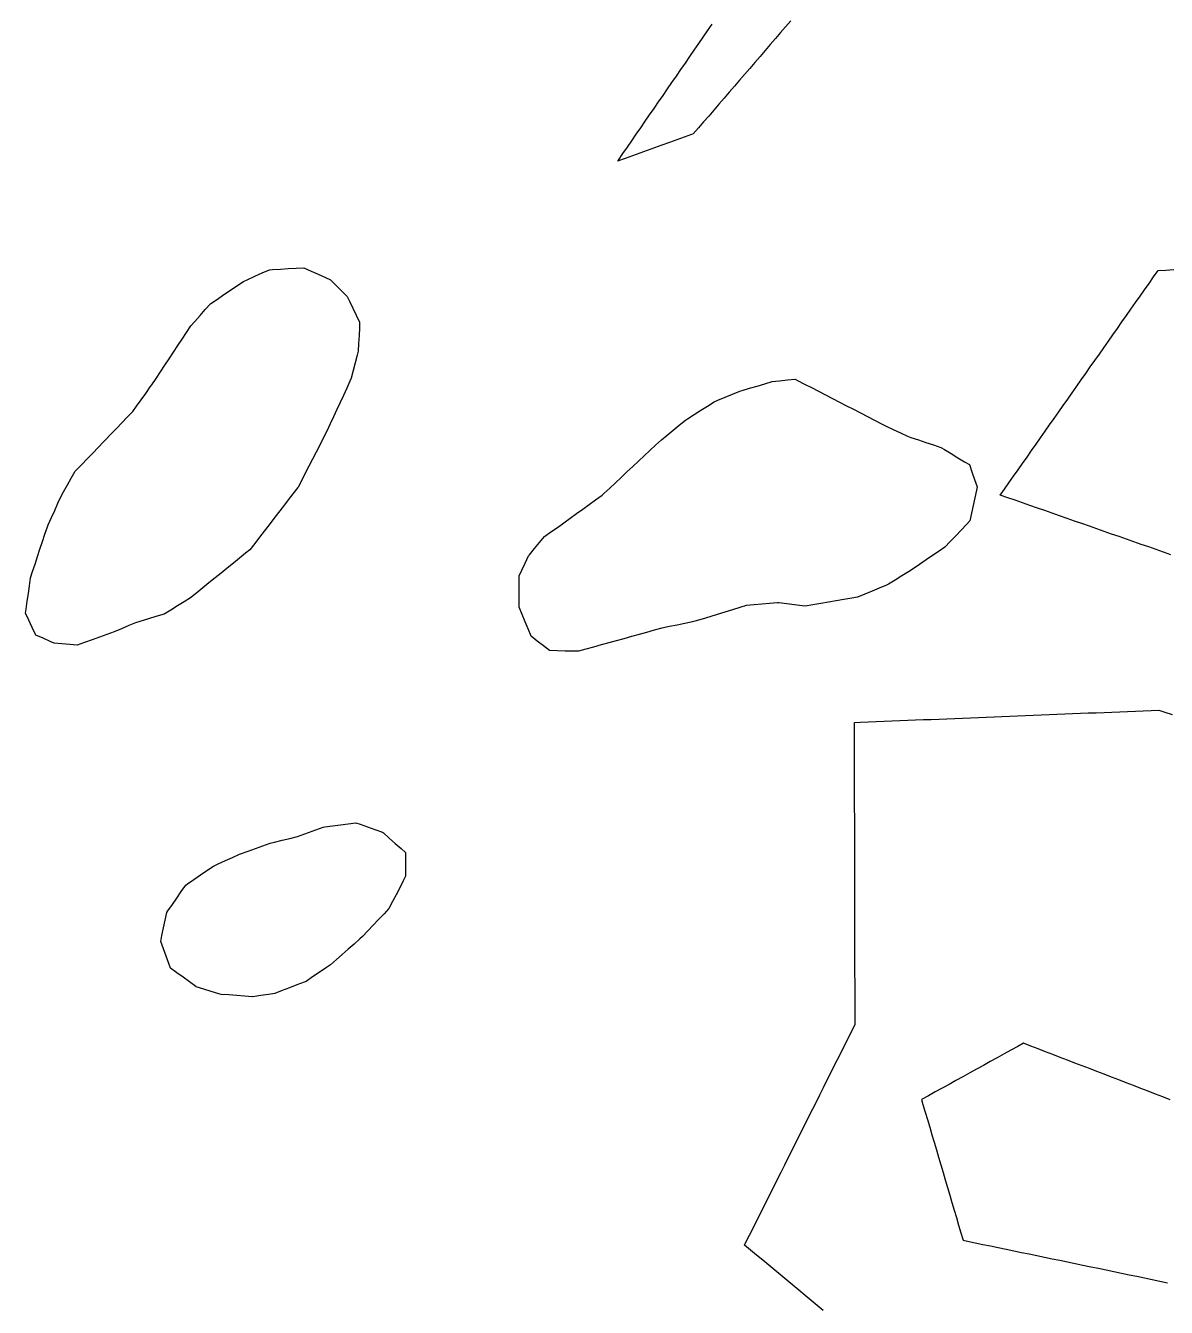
# Model space of a CAD drawing. Header units: millimetres. Extents: x 230 to 3347, y 514 to 5196.
# Drawn here: x 2748 to 2893.1, y 2743 to 2906.1 of the extents above; entities that cross this region are included whole.
import ezdxf

# ---------------------------------------------------------------- set-up
doc = ezdxf.new("R2010")
doc.units = ezdxf.units.MM
for name, color, linetype in [('ALL_HOLES', 1, 'Continuous'), ('ALL_ISLANDS', 7, 'Continuous'), ('OUTLINE_ISLAND_01', 7, 'Continuous'), ('OUTLINE_ISLAND_01_HOLE_147', 1, 'Continuous'), ('OUTLINE_ISLAND_01_HOLE_151', 1, 'Continuous'), ('OUTLINE_ISLAND_01_HOLE_154', 1, 'Continuous')]:
    doc.layers.add(name, color=color, linetype=linetype)

msp = doc.modelspace()

# ---------------------------------------------------------------- linework, layer by layer
at = {"layer": 'ALL_HOLES'}
for points in [[(2786.7642, 2873.7717), (2787.4713, 2873.0646), (2788.1784, 2872.3575), (2788.8855, 2871.6503), (2789.1801, 2871.0434), (2789.6167, 2870.1437), (2790.0533, 2869.2441), (2790.4899, 2868.3444), (2790.4571, 2867.6603), (2790.4093, 2866.6615), (2790.3615, 2865.6626), (2790.3138, 2864.6637), (2790.1806, 2864.1475), (2789.9309, 2863.1792), (2789.6811, 2862.2109), (2789.4314, 2861.2426), (2789.2606, 2860.8711), (2788.8428, 2859.9626), (2788.4251, 2859.054), (2788.0073, 2858.1455), (2787.5896, 2857.2369), (2787.1718, 2856.3284), (2786.754, 2855.4198), (2786.3363, 2854.5112), (2786.3298, 2854.4988), (2785.8709, 2853.6103), (2785.4119, 2852.7219), (2784.9529, 2851.8335), (2784.4939, 2850.945), (2784.0349, 2850.0566), (2783.5759, 2849.1681), (2783.1169, 2848.2797), (2782.6579, 2847.3912), (2782.6181, 2847.3393), (2782.0093, 2846.5459), (2781.4006, 2845.7525), (2780.7919, 2844.9592), (2780.1831, 2844.1658), (2779.5744, 2843.3724), (2778.9656, 2842.5791), (2778.3569, 2841.7857), (2777.7482, 2840.9923), (2777.1394, 2840.199), (2776.5307, 2839.4056), (2775.9835, 2838.9637), (2775.2055, 2838.3354), (2774.4275, 2837.7072), (2773.6495, 2837.0789), (2772.8715, 2836.4506), (2772.0935, 2835.8223), (2771.3155, 2835.1941), (2770.5375, 2834.5658), (2769.7595, 2833.9375), (2768.9815, 2833.3092), (2768.156, 2832.7972), (2767.3062, 2832.2701), (2766.4563, 2831.743), (2765.6065, 2831.216), (2764.8456, 2830.9865), (2763.8882, 2830.6978), (2762.9308, 2830.4091), (2761.9733, 2830.1204), (2761.1191, 2829.7565), (2760.1991, 2829.3645), (2759.2792, 2828.9725), (2759.2606, 2828.9658), (2758.3205, 2828.6249), (2757.3804, 2828.2839), (2756.4403, 2827.943), (2755.5002, 2827.6021), (2754.5601, 2827.2612), (2753.6131, 2827.35), (2752.6175, 2827.4434), (2751.6219, 2827.5368), (2751.1359, 2827.7505), (2750.2206, 2828.1531), (2749.3052, 2828.5558), (2749.2693, 2828.6325), (2748.8451, 2829.5381), (2748.421, 2830.4437), (2747.9969, 2831.3493), (2748.0686, 2831.8694), (2748.2052, 2832.86), (2748.3418, 2833.8506), (2748.4784, 2834.8413), (2748.615, 2835.8319), (2748.8815, 2836.6409), (2749.1943, 2837.5907), (2749.5071, 2838.5405), (2749.82, 2839.4903), (2750.1328, 2840.4401), (2750.4456, 2841.39), (2750.7585, 2842.3398), (2750.8695, 2842.5855), (2751.2815, 2843.4967), (2751.6934, 2844.4079), (2752.1053, 2845.3192), (2752.5172, 2846.2304), (2752.829, 2846.7861), (2753.3184, 2847.6581), (2753.8077, 2848.5302), (2754.2971, 2849.4023), (2754.4456, 2849.5557), (2755.1413, 2850.274), (2755.837, 2850.9923), (2756.5327, 2851.7107), (2757.2284, 2852.429), (2757.9241, 2853.1474), (2758.1646, 2853.3994), (2758.855, 2854.1229), (2759.5453, 2854.8464), (2760.2357, 2855.5699), (2760.926, 2856.2933), (2761.6164, 2857.0168), (2762.1, 2857.686), (2762.6857, 2858.4966), (2763.2713, 2859.3071), (2763.857, 2860.1176), (2764.033, 2860.3829), (2764.5859, 2861.2162), (2765.1388, 2862.0494), (2765.6917, 2862.8827), (2766.2446, 2863.7159), (2766.7974, 2864.5492), (2767.3503, 2865.3825), (2767.9032, 2866.2157), (2768.4561, 2867.049), (2769.009, 2867.8822), (2769.5306, 2868.4696), (2770.1946, 2869.2174), (2770.8586, 2869.9651), (2771.5226, 2870.7128), (2771.5671, 2870.7431), (2772.3936, 2871.306), (2773.2202, 2871.8689), (2774.0467, 2872.4318), (2774.8732, 2872.9947), (2775.6997, 2873.5576), (2776.265, 2873.8115), (2777.1771, 2874.2213), (2778.0893, 2874.6312), (2779.0015, 2875.041), (2779.4091, 2875.0634), (2780.4075, 2875.1184), (2781.406, 2875.1734), (2782.4045, 2875.2284), (2783.403, 2875.2834), (2784.3133, 2874.874), (2785.2253, 2874.4638), (2786.1373, 2874.0536)], [(2868.0609, 2850.256), (2868.3912, 2849.3122), (2868.7215, 2848.3683), (2869.0518, 2847.4244), (2868.9613, 2846.9929), (2868.7562, 2846.0142), (2868.551, 2845.0354), (2868.3458, 2844.0567), (2868.1407, 2843.078), (2867.7172, 2842.6373), (2867.0242, 2841.9163), (2866.3313, 2841.1953), (2865.6384, 2840.4743), (2864.9455, 2839.7533), (2864.2116, 2839.2495), (2863.3871, 2838.6835), (2862.5627, 2838.1176), (2861.7382, 2837.5517), (2860.9138, 2836.9858), (2860.3159, 2836.613), (2859.4673, 2836.084), (2858.6187, 2835.555), (2857.7701, 2835.026), (2857.5292, 2834.9254), (2856.6064, 2834.5401), (2855.6836, 2834.1548), (2854.7608, 2833.7695), (2853.838, 2833.3843), (2853.0905, 2833.2539), (2852.1054, 2833.0822), (2851.1202, 2832.9104), (2850.1351, 2832.7386), (2849.15, 2832.5669), (2848.1648, 2832.3951), (2847.1797, 2832.2234), (2846.8111, 2832.2735), (2845.8203, 2832.4083), (2844.8294, 2832.5431), (2843.8385, 2832.6779), (2843.6518, 2832.6609), (2842.6559, 2832.5703), (2841.66, 2832.4797), (2840.6641, 2832.389), (2839.6682, 2832.2984), (2838.8673, 2832.0544), (2837.9107, 2831.7629), (2836.9541, 2831.4715), (2835.9975, 2831.1801), (2835.0409, 2830.8887), (2834.0843, 2830.5972), (2833.1277, 2830.3058), (2832.8408, 2830.2459), (2831.8619, 2830.0415), (2830.883, 2829.8371), (2829.9041, 2829.6327), (2828.9252, 2829.4283), (2827.9624, 2829.1617), (2826.9987, 2828.8948), (2826.035, 2828.628), (2825.0713, 2828.3611), (2824.1075, 2828.0942), (2823.1438, 2827.8274), (2822.1801, 2827.5605), (2821.2163, 2827.2936), (2820.2526, 2827.0268), (2819.2889, 2826.7599), (2818.3251, 2826.493), (2817.6561, 2826.5075), (2816.6563, 2826.5291), (2815.6566, 2826.5507), (2814.6568, 2826.5724), (2813.877, 2827.1825), (2813.0895, 2827.7987), (2812.3019, 2828.4149), (2811.9255, 2829.3323), (2811.546, 2830.2574), (2811.1664, 2831.1826), (2810.7869, 2832.1078), (2810.7861, 2833.0994), (2810.7854, 2834.0994), (2810.7846, 2835.0994), (2810.7839, 2836.0994), (2811.1157, 2836.8105), (2811.5386, 2837.7167), (2811.9615, 2838.6229), (2812.0961, 2838.7851), (2812.7349, 2839.5545), (2813.3736, 2840.3239), (2814.0124, 2841.0933), (2814.0178, 2841.0972), (2814.8304, 2841.68), (2815.643, 2842.2628), (2816.4556, 2842.8457), (2817.2682, 2843.4285), (2818.0807, 2844.0113), (2818.8933, 2844.5942), (2819.7059, 2845.177), (2820.5185, 2845.7598), (2821.3311, 2846.3427), (2821.5775, 2846.5732), (2822.3077, 2847.2564), (2823.0379, 2847.9397), (2823.7681, 2848.6229), (2824.4983, 2849.3062), (2825.2285, 2849.9894), (2825.9587, 2850.6727), (2826.6889, 2851.3559), (2827.419, 2852.0391), (2828.1492, 2852.7224), (2828.8794, 2853.4056), (2829.6084, 2853.9969), (2830.385, 2854.6269), (2831.1616, 2855.2568), (2831.9383, 2855.8868), (2832.2235, 2856.0703), (2833.0644, 2856.6114), (2833.9054, 2857.1525), (2834.7463, 2857.6937), (2835.5873, 2858.2348), (2836.0824, 2858.4363), (2837.0085, 2858.8134), (2837.9347, 2859.1905), (2838.8609, 2859.5676), (2839.151, 2859.6559), (2840.1076, 2859.9472), (2841.0643, 2860.2385), (2842.0209, 2860.5297), (2842.9776, 2860.821), (2843.9146, 2860.9133), (2844.9098, 2861.0113), (2845.905, 2861.1094), (2846.2077, 2860.9528), (2847.0958, 2860.4933), (2847.984, 2860.0337), (2848.8722, 2859.5742), (2849.7603, 2859.1147), (2850.6485, 2858.6552), (2851.5367, 2858.1957), (2852.4248, 2857.7361), (2853.313, 2857.2766), (2854.2012, 2856.8171), (2855.0893, 2856.3576), (2855.9775, 2855.8981), (2856.8657, 2855.4386), (2857.486, 2855.1413), (2858.3878, 2854.7092), (2859.2896, 2854.277), (2860.1914, 2853.8449), (2860.6359, 2853.6954), (2861.5838, 2853.3766), (2862.5316, 2853.0579), (2863.4795, 2852.7391), (2864.4273, 2852.4204), (2864.8857, 2852.1473), (2865.7449, 2851.6356), (2866.604, 2851.1238), (2867.4632, 2850.6121)], [(2796.3382, 2800.8734), (2796.3382, 2799.8734), (2796.3382, 2798.8734), (2796.3382, 2797.8734), (2796.0439, 2797.3044), (2795.5846, 2796.4161), (2795.1253, 2795.5278), (2794.666, 2794.6396), (2794.2066, 2793.7513), (2793.5973, 2793.1068), (2792.9103, 2792.3802), (2792.2234, 2791.6535), (2791.5364, 2790.9269), (2790.8494, 2790.2002), (2790.526, 2789.9134), (2789.7778, 2789.2499), (2789.0297, 2788.5864), (2788.2815, 2787.9229), (2787.5333, 2787.2594), (2786.7851, 2786.5959), (2786.1666, 2786.1766), (2785.3389, 2785.6154), (2784.5111, 2785.0543), (2783.6834, 2784.4932), (2783.4431, 2784.4008), (2782.5097, 2784.0419), (2781.5763, 2783.6831), (2780.6429, 2783.3242), (2779.7095, 2782.9653), (2778.8992, 2782.8407), (2777.9108, 2782.6886), (2776.9224, 2782.5366), (2776.8417, 2782.5427), (2775.8446, 2782.6188), (2774.8475, 2782.6949), (2773.8504, 2782.771), (2772.8533, 2782.8471), (2772.5704, 2782.9327), (2771.6133, 2783.2224), (2770.6562, 2783.5121), (2769.699, 2783.8018), (2769.6572, 2783.8324), (2768.8497, 2784.4223), (2768.0422, 2785.0122), (2767.2348, 2785.6021), (2766.4273, 2786.1919), (2766.2192, 2786.7541), (2765.872, 2787.6919), (2765.5248, 2788.6297), (2765.1776, 2789.5675), (2765.3346, 2790.3165), (2765.5397, 2791.2952), (2765.7448, 2792.274), (2765.95, 2793.2527), (2766.0925, 2793.458), (2766.6627, 2794.2795), (2767.233, 2795.101), (2767.8032, 2795.9225), (2768.3735, 2796.744), (2768.5928, 2796.896), (2769.4148, 2797.4655), (2770.2367, 2798.0351), (2771.0586, 2798.6047), (2771.8806, 2799.1743), (2772.4922, 2799.4505), (2773.4036, 2799.8622), (2774.3149, 2800.2738), (2775.2263, 2800.6854), (2775.354, 2800.7308), (2776.2964, 2801.0653), (2777.2388, 2801.3998), (2778.1812, 2801.7343), (2779.1236, 2802.0688), (2779.6637, 2802.2041), (2780.6337, 2802.447), (2781.6038, 2802.69), (2782.5738, 2802.933), (2783.0338, 2803.1008), (2783.9732, 2803.4436), (2784.9126, 2803.7864), (2785.852, 2804.1291), (2786.0582, 2804.1563), (2787.0496, 2804.287), (2788.041, 2804.4178), (2789.0325, 2804.5485), (2790.0239, 2804.6792), (2790.5529, 2804.493), (2791.4961, 2804.161), (2792.4394, 2803.8289), (2793.3827, 2803.4969), (2793.5184, 2803.3763), (2794.2663, 2802.7125), (2795.0142, 2802.0487), (2795.7621, 2801.3848)]]:
    msp.add_lwpolyline(points, close=True, dxfattribs=at)
at = {"layer": 'ALL_ISLANDS'}
for points in [[(2845.3419, 2906.7151), (2844.6894, 2905.9573), (2844.0369, 2905.1995), (2843.3844, 2904.4417), (2842.7319, 2903.6839), (2842.0794, 2902.9261), (2841.4269, 2902.1683), (2840.7744, 2901.4105), (2840.1219, 2900.6527), (2839.4695, 2899.895), (2838.817, 2899.1372), (2838.1645, 2898.3794), (2837.512, 2897.6216), (2836.8595, 2896.8638), (2836.207, 2896.106), (2835.5545, 2895.3482), (2834.902, 2894.5904), (2834.2495, 2893.8326), (2833.597, 2893.0748), (2832.9445, 2892.317), (2832.7147, 2892.2339), (2831.7744, 2891.8936), (2830.8341, 2891.5534), (2829.8937, 2891.2131), (2828.9534, 2890.8729), (2828.0131, 2890.5326), (2827.0727, 2890.1924), (2826.1324, 2889.8522), (2825.192, 2889.5119), (2824.2517, 2889.1717), (2823.3114, 2888.8314), (2823.4143, 2888.9807), (2823.9819, 2889.8039), (2824.5496, 2890.6272), (2825.1172, 2891.4505), (2825.6849, 2892.2737), (2826.2525, 2893.097), (2826.8202, 2893.9203), (2827.3878, 2894.7435), (2827.9555, 2895.5668), (2828.5231, 2896.3901), (2829.0908, 2897.2134), (2829.6585, 2898.0366), (2830.2261, 2898.8599), (2830.7938, 2899.6832), (2831.3614, 2900.5064), (2831.9291, 2901.3297), (2832.4967, 2902.153), (2833.0644, 2902.9762), (2833.632, 2903.7995), (2834.1997, 2904.6228), (2834.7673, 2905.446), (2835.335, 2906.2693)], [(2893.7098, 2838.773), (2892.7659, 2839.1032), (2891.822, 2839.4333), (2890.878, 2839.7635), (2889.9341, 2840.0936), (2888.9902, 2840.4238), (2888.0462, 2840.7539), (2887.1023, 2841.0841), (2886.1584, 2841.4142), (2885.2145, 2841.7444), (2884.2705, 2842.0745), (2883.3266, 2842.4047), (2882.3827, 2842.7348), (2881.4387, 2843.065), (2880.4948, 2843.3951), (2879.5509, 2843.7253), (2878.607, 2844.0554), (2877.663, 2844.3856), (2876.7191, 2844.7157), (2875.7752, 2845.0459), (2874.8313, 2845.376), (2873.8873, 2845.7062), (2872.9434, 2846.0363), (2871.9995, 2846.3665), (2872.5285, 2847.1194), (2873.1034, 2847.9376), (2873.6782, 2848.7559), (2874.2531, 2849.5741), (2874.828, 2850.3923), (2875.4029, 2851.2106), (2875.9778, 2852.0288), (2876.5527, 2852.847), (2877.1276, 2853.6653), (2877.7025, 2854.4835), (2878.2773, 2855.3017), (2878.8522, 2856.12), (2879.4271, 2856.9382), (2880.002, 2857.7564), (2880.5769, 2858.5747), (2881.1518, 2859.3929), (2881.7267, 2860.2111), (2882.3016, 2861.0294), (2882.8764, 2861.8476), (2883.4513, 2862.6658), (2884.0262, 2863.4841), (2884.6011, 2864.3023), (2885.176, 2865.1205), (2885.7509, 2865.9388), (2886.3258, 2866.757), (2886.9006, 2867.5752), (2887.4755, 2868.3935), (2888.0504, 2869.2117), (2888.6253, 2870.0299), (2889.2002, 2870.8482), (2889.7751, 2871.6664), (2890.35, 2872.4846), (2890.9249, 2873.3029), (2891.4997, 2874.1211), (2892.0746, 2874.9393), (2893.0629, 2874.9973), (2894.0612, 2875.0558)], [(2849.4625, 2742.6379), (2848.6931, 2743.2767), (2847.9238, 2743.9154), (2847.1544, 2744.5542), (2846.385, 2745.193), (2845.6156, 2745.8318), (2844.8463, 2746.4706), (2844.0769, 2747.1094), (2843.3075, 2747.7482), (2842.5381, 2748.387), (2841.7687, 2749.0258), (2840.9994, 2749.6646), (2840.23, 2750.3034), (2839.4606, 2750.9422), (2839.6417, 2751.3038), (2840.0895, 2752.1979), (2840.5373, 2753.0921), (2840.9851, 2753.9862), (2841.4329, 2754.8803), (2841.8807, 2755.7745), (2842.3285, 2756.6686), (2842.7763, 2757.5627), (2843.2241, 2758.4569), (2843.6719, 2759.351), (2844.1197, 2760.2451), (2844.5675, 2761.1393), (2845.0153, 2762.0334), (2845.4631, 2762.9275), (2845.9109, 2763.8217), (2846.3587, 2764.7158), (2846.8065, 2765.6099), (2847.2543, 2766.5041), (2847.7021, 2767.3982), (2848.1499, 2768.2923), (2848.5977, 2769.1865), (2849.0455, 2770.0806), (2849.4933, 2770.9747), (2849.9411, 2771.8689), (2850.3889, 2772.763), (2850.8367, 2773.6571), (2851.2845, 2774.5513), (2851.7323, 2775.4454), (2852.1801, 2776.3396), (2852.6279, 2777.2337), (2853.0757, 2778.1278), (2853.5235, 2779.022), (2853.5226, 2779.4411), (2853.5207, 2780.4411), (2853.5187, 2781.4411), (2853.5167, 2782.4411), (2853.5148, 2783.4411), (2853.5128, 2784.4411), (2853.5109, 2785.4411), (2853.5089, 2786.4411), (2853.5069, 2787.4411), (2853.505, 2788.4411), (2853.503, 2789.4411), (2853.501, 2790.4411), (2853.4991, 2791.4411), (2853.4971, 2792.4411), (2853.4951, 2793.4411), (2853.4932, 2794.4411), (2853.4912, 2795.4411), (2853.4893, 2796.4411), (2853.4873, 2797.4411), (2853.4853, 2798.4411), (2853.4834, 2799.4411), (2853.4814, 2800.4411), (2853.4794, 2801.441), (2853.4775, 2802.441), (2853.4755, 2803.441), (2853.4735, 2804.441), (2853.4716, 2805.441), (2853.4696, 2806.441), (2853.4677, 2807.441), (2853.4657, 2808.441), (2853.4637, 2809.441), (2853.4618, 2810.441), (2853.4598, 2811.441), (2853.4578, 2812.441), (2853.4559, 2813.441), (2853.4539, 2814.441), (2853.4519, 2815.441), (2853.45, 2816.441), (2853.448, 2817.441), (2854.2181, 2817.4721), (2855.2173, 2817.5124), (2856.2165, 2817.5528), (2857.2157, 2817.5931), (2858.2149, 2817.6334), (2859.2141, 2817.6738), (2860.2132, 2817.7141), (2861.2124, 2817.7544), (2862.2116, 2817.7948), (2863.2108, 2817.8351), (2864.21, 2817.8754), (2865.2092, 2817.9158), (2866.2084, 2817.9561), (2867.2075, 2817.9964), (2868.2067, 2818.0368), (2869.2059, 2818.0771), (2870.2051, 2818.1174), (2871.2043, 2818.1578), (2872.2035, 2818.1981), (2873.2027, 2818.2384), (2874.2019, 2818.2788), (2875.201, 2818.3191), (2876.2002, 2818.3594), (2877.1994, 2818.3998), (2878.1986, 2818.4401), (2879.1978, 2818.4804), (2880.197, 2818.5207), (2881.1962, 2818.5611), (2882.1953, 2818.6014), (2883.1945, 2818.6417), (2884.1937, 2818.6821), (2885.1929, 2818.7224), (2886.1921, 2818.7627), (2887.1913, 2818.8031), (2888.1905, 2818.8434), (2889.1896, 2818.8837), (2890.1888, 2818.9241), (2891.188, 2818.9644), (2892.1872, 2819.0047), (2892.9201, 2818.7657), (2893.8708, 2818.4556)], [(2893.6162, 2769.446), (2892.6828, 2769.8048), (2891.7494, 2770.1636), (2890.816, 2770.5224), (2889.8825, 2770.8811), (2888.9491, 2771.2399), (2888.0157, 2771.5987), (2887.0823, 2771.9574), (2886.1488, 2772.3162), (2885.2154, 2772.675), (2884.282, 2773.0338), (2883.3486, 2773.3925), (2882.4151, 2773.7513), (2881.4817, 2774.1101), (2880.5483, 2774.4689), (2879.6149, 2774.8276), (2878.6814, 2775.1864), (2877.748, 2775.5452), (2876.8146, 2775.9039), (2875.8812, 2776.2627), (2874.9477, 2776.6215), (2874.2299, 2776.2252), (2873.3545, 2775.7419), (2872.4791, 2775.2586), (2871.6036, 2774.7752), (2870.7282, 2774.2919), (2869.8527, 2773.8086), (2868.9773, 2773.3253), (2868.1018, 2772.842), (2867.2264, 2772.3586), (2866.351, 2771.8753), (2865.4755, 2771.392), (2864.6001, 2770.9087), (2863.7246, 2770.4253), (2862.8492, 2769.942), (2861.9737, 2769.4587), (2862.1616, 2768.8239), (2862.4452, 2767.865), (2862.7289, 2766.9061), (2863.0126, 2765.9471), (2863.2963, 2764.9882), (2863.58, 2764.0293), (2863.8637, 2763.0704), (2864.1474, 2762.1115), (2864.4311, 2761.1526), (2864.7148, 2760.1937), (2864.9985, 2759.2347), (2865.2822, 2758.2758), (2865.5659, 2757.3169), (2865.8496, 2756.358), (2866.1333, 2755.3991), (2866.4169, 2754.4402), (2866.7006, 2753.4812), (2866.9843, 2752.5223), (2867.268, 2751.5634), (2867.8299, 2751.4468), (2868.809, 2751.2436), (2869.7882, 2751.0404), (2870.7673, 2750.8372), (2871.7464, 2750.6339), (2872.7256, 2750.4307), (2873.7047, 2750.2275), (2874.6838, 2750.0243), (2875.663, 2749.8211), (2876.6421, 2749.6179), (2877.6212, 2749.4146), (2878.6004, 2749.2114), (2879.5795, 2749.0082), (2880.5586, 2748.805), (2881.5378, 2748.6018), (2882.5169, 2748.3986), (2883.496, 2748.1953), (2884.4752, 2747.9921), (2885.4543, 2747.7889), (2886.4334, 2747.5857), (2887.4126, 2747.3825), (2888.3917, 2747.1793), (2889.3708, 2746.976), (2890.35, 2746.7728), (2891.3291, 2746.5696), (2892.3083, 2746.3664), (2893.2874, 2746.1632)]]:
    msp.add_lwpolyline(points, dxfattribs=at)
at = {"layer": 'OUTLINE_ISLAND_01'}
for points in [[(2845.3419, 2906.7151), (2844.6894, 2905.9573), (2844.0369, 2905.1995), (2843.3844, 2904.4417), (2842.7319, 2903.6839), (2842.0794, 2902.9261), (2841.4269, 2902.1683), (2840.7744, 2901.4105), (2840.1219, 2900.6527), (2839.4695, 2899.895), (2838.817, 2899.1372), (2838.1645, 2898.3794), (2837.512, 2897.6216), (2836.8595, 2896.8638), (2836.207, 2896.106), (2835.5545, 2895.3482), (2834.902, 2894.5904), (2834.2495, 2893.8326), (2833.597, 2893.0748), (2832.9445, 2892.317), (2832.7147, 2892.2339), (2831.7744, 2891.8936), (2830.8341, 2891.5534), (2829.8937, 2891.2131), (2828.9534, 2890.8729), (2828.0131, 2890.5326), (2827.0727, 2890.1924), (2826.1324, 2889.8522), (2825.192, 2889.5119), (2824.2517, 2889.1717), (2823.3114, 2888.8314), (2823.4143, 2888.9807), (2823.9819, 2889.8039), (2824.5496, 2890.6272), (2825.1172, 2891.4505), (2825.6849, 2892.2737), (2826.2525, 2893.097), (2826.8202, 2893.9203), (2827.3878, 2894.7435), (2827.9555, 2895.5668), (2828.5231, 2896.3901), (2829.0908, 2897.2134), (2829.6585, 2898.0366), (2830.2261, 2898.8599), (2830.7938, 2899.6832), (2831.3614, 2900.5064), (2831.9291, 2901.3297), (2832.4967, 2902.153), (2833.0644, 2902.9762), (2833.632, 2903.7995), (2834.1997, 2904.6228), (2834.7673, 2905.446), (2835.335, 2906.2693)], [(2893.7098, 2838.773), (2892.7659, 2839.1032), (2891.822, 2839.4333), (2890.878, 2839.7635), (2889.9341, 2840.0936), (2888.9902, 2840.4238), (2888.0462, 2840.7539), (2887.1023, 2841.0841), (2886.1584, 2841.4142), (2885.2145, 2841.7444), (2884.2705, 2842.0745), (2883.3266, 2842.4047), (2882.3827, 2842.7348), (2881.4387, 2843.065), (2880.4948, 2843.3951), (2879.5509, 2843.7253), (2878.607, 2844.0554), (2877.663, 2844.3856), (2876.7191, 2844.7157), (2875.7752, 2845.0459), (2874.8313, 2845.376), (2873.8873, 2845.7062), (2872.9434, 2846.0363), (2871.9995, 2846.3665), (2872.5285, 2847.1194), (2873.1034, 2847.9376), (2873.6782, 2848.7559), (2874.2531, 2849.5741), (2874.828, 2850.3923), (2875.4029, 2851.2106), (2875.9778, 2852.0288), (2876.5527, 2852.847), (2877.1276, 2853.6653), (2877.7025, 2854.4835), (2878.2773, 2855.3017), (2878.8522, 2856.12), (2879.4271, 2856.9382), (2880.002, 2857.7564), (2880.5769, 2858.5747), (2881.1518, 2859.3929), (2881.7267, 2860.2111), (2882.3016, 2861.0294), (2882.8764, 2861.8476), (2883.4513, 2862.6658), (2884.0262, 2863.4841), (2884.6011, 2864.3023), (2885.176, 2865.1205), (2885.7509, 2865.9388), (2886.3258, 2866.757), (2886.9006, 2867.5752), (2887.4755, 2868.3935), (2888.0504, 2869.2117), (2888.6253, 2870.0299), (2889.2002, 2870.8482), (2889.7751, 2871.6664), (2890.35, 2872.4846), (2890.9249, 2873.3029), (2891.4997, 2874.1211), (2892.0746, 2874.9393), (2893.0629, 2874.9973), (2894.0612, 2875.0558)], [(2849.4625, 2742.6379), (2848.6931, 2743.2767), (2847.9238, 2743.9154), (2847.1544, 2744.5542), (2846.385, 2745.193), (2845.6156, 2745.8318), (2844.8463, 2746.4706), (2844.0769, 2747.1094), (2843.3075, 2747.7482), (2842.5381, 2748.387), (2841.7687, 2749.0258), (2840.9994, 2749.6646), (2840.23, 2750.3034), (2839.4606, 2750.9422), (2839.6417, 2751.3038), (2840.0895, 2752.1979), (2840.5373, 2753.0921), (2840.9851, 2753.9862), (2841.4329, 2754.8803), (2841.8807, 2755.7745), (2842.3285, 2756.6686), (2842.7763, 2757.5627), (2843.2241, 2758.4569), (2843.6719, 2759.351), (2844.1197, 2760.2451), (2844.5675, 2761.1393), (2845.0153, 2762.0334), (2845.4631, 2762.9275), (2845.9109, 2763.8217), (2846.3587, 2764.7158), (2846.8065, 2765.6099), (2847.2543, 2766.5041), (2847.7021, 2767.3982), (2848.1499, 2768.2923), (2848.5977, 2769.1865), (2849.0455, 2770.0806), (2849.4933, 2770.9747), (2849.9411, 2771.8689), (2850.3889, 2772.763), (2850.8367, 2773.6571), (2851.2845, 2774.5513), (2851.7323, 2775.4454), (2852.1801, 2776.3396), (2852.6279, 2777.2337), (2853.0757, 2778.1278), (2853.5235, 2779.022), (2853.5226, 2779.4411), (2853.5207, 2780.4411), (2853.5187, 2781.4411), (2853.5167, 2782.4411), (2853.5148, 2783.4411), (2853.5128, 2784.4411), (2853.5109, 2785.4411), (2853.5089, 2786.4411), (2853.5069, 2787.4411), (2853.505, 2788.4411), (2853.503, 2789.4411), (2853.501, 2790.4411), (2853.4991, 2791.4411), (2853.4971, 2792.4411), (2853.4951, 2793.4411), (2853.4932, 2794.4411), (2853.4912, 2795.4411), (2853.4893, 2796.4411), (2853.4873, 2797.4411), (2853.4853, 2798.4411), (2853.4834, 2799.4411), (2853.4814, 2800.4411), (2853.4794, 2801.441), (2853.4775, 2802.441), (2853.4755, 2803.441), (2853.4735, 2804.441), (2853.4716, 2805.441), (2853.4696, 2806.441), (2853.4677, 2807.441), (2853.4657, 2808.441), (2853.4637, 2809.441), (2853.4618, 2810.441), (2853.4598, 2811.441), (2853.4578, 2812.441), (2853.4559, 2813.441), (2853.4539, 2814.441), (2853.4519, 2815.441), (2853.45, 2816.441), (2853.448, 2817.441), (2854.2181, 2817.4721), (2855.2173, 2817.5124), (2856.2165, 2817.5528), (2857.2157, 2817.5931), (2858.2149, 2817.6334), (2859.2141, 2817.6738), (2860.2132, 2817.7141), (2861.2124, 2817.7544), (2862.2116, 2817.7948), (2863.2108, 2817.8351), (2864.21, 2817.8754), (2865.2092, 2817.9158), (2866.2084, 2817.9561), (2867.2075, 2817.9964), (2868.2067, 2818.0368), (2869.2059, 2818.0771), (2870.2051, 2818.1174), (2871.2043, 2818.1578), (2872.2035, 2818.1981), (2873.2027, 2818.2384), (2874.2019, 2818.2788), (2875.201, 2818.3191), (2876.2002, 2818.3594), (2877.1994, 2818.3998), (2878.1986, 2818.4401), (2879.1978, 2818.4804), (2880.197, 2818.5207), (2881.1962, 2818.5611), (2882.1953, 2818.6014), (2883.1945, 2818.6417), (2884.1937, 2818.6821), (2885.1929, 2818.7224), (2886.1921, 2818.7627), (2887.1913, 2818.8031), (2888.1905, 2818.8434), (2889.1896, 2818.8837), (2890.1888, 2818.9241), (2891.188, 2818.9644), (2892.1872, 2819.0047), (2892.9201, 2818.7657), (2893.8708, 2818.4556)], [(2893.6162, 2769.446), (2892.6828, 2769.8048), (2891.7494, 2770.1636), (2890.816, 2770.5224), (2889.8825, 2770.8811), (2888.9491, 2771.2399), (2888.0157, 2771.5987), (2887.0823, 2771.9574), (2886.1488, 2772.3162), (2885.2154, 2772.675), (2884.282, 2773.0338), (2883.3486, 2773.3925), (2882.4151, 2773.7513), (2881.4817, 2774.1101), (2880.5483, 2774.4689), (2879.6149, 2774.8276), (2878.6814, 2775.1864), (2877.748, 2775.5452), (2876.8146, 2775.9039), (2875.8812, 2776.2627), (2874.9477, 2776.6215), (2874.2299, 2776.2252), (2873.3545, 2775.7419), (2872.4791, 2775.2586), (2871.6036, 2774.7752), (2870.7282, 2774.2919), (2869.8527, 2773.8086), (2868.9773, 2773.3253), (2868.1018, 2772.842), (2867.2264, 2772.3586), (2866.351, 2771.8753), (2865.4755, 2771.392), (2864.6001, 2770.9087), (2863.7246, 2770.4253), (2862.8492, 2769.942), (2861.9737, 2769.4587), (2862.1616, 2768.8239), (2862.4452, 2767.865), (2862.7289, 2766.9061), (2863.0126, 2765.9471), (2863.2963, 2764.9882), (2863.58, 2764.0293), (2863.8637, 2763.0704), (2864.1474, 2762.1115), (2864.4311, 2761.1526), (2864.7148, 2760.1937), (2864.9985, 2759.2347), (2865.2822, 2758.2758), (2865.5659, 2757.3169), (2865.8496, 2756.358), (2866.1333, 2755.3991), (2866.4169, 2754.4402), (2866.7006, 2753.4812), (2866.9843, 2752.5223), (2867.268, 2751.5634), (2867.8299, 2751.4468), (2868.809, 2751.2436), (2869.7882, 2751.0404), (2870.7673, 2750.8372), (2871.7464, 2750.6339), (2872.7256, 2750.4307), (2873.7047, 2750.2275), (2874.6838, 2750.0243), (2875.663, 2749.8211), (2876.6421, 2749.6179), (2877.6212, 2749.4146), (2878.6004, 2749.2114), (2879.5795, 2749.0082), (2880.5586, 2748.805), (2881.5378, 2748.6018), (2882.5169, 2748.3986), (2883.496, 2748.1953), (2884.4752, 2747.9921), (2885.4543, 2747.7889), (2886.4334, 2747.5857), (2887.4126, 2747.3825), (2888.3917, 2747.1793), (2889.3708, 2746.976), (2890.35, 2746.7728), (2891.3291, 2746.5696), (2892.3083, 2746.3664), (2893.2874, 2746.1632)]]:
    msp.add_lwpolyline(points, dxfattribs=at)
at = {"layer": 'OUTLINE_ISLAND_01_HOLE_147'}
msp.add_lwpolyline([(2796.3382, 2800.8734), (2796.3382, 2799.8734), (2796.3382, 2798.8734), (2796.3382, 2797.8734), (2796.0439, 2797.3044), (2795.5846, 2796.4161), (2795.1253, 2795.5278), (2794.666, 2794.6396), (2794.2066, 2793.7513), (2793.5973, 2793.1068), (2792.9103, 2792.3802), (2792.2234, 2791.6535), (2791.5364, 2790.9269), (2790.8494, 2790.2002), (2790.526, 2789.9134), (2789.7778, 2789.2499), (2789.0297, 2788.5864), (2788.2815, 2787.9229), (2787.5333, 2787.2594), (2786.7851, 2786.5959), (2786.1666, 2786.1766), (2785.3389, 2785.6154), (2784.5111, 2785.0543), (2783.6834, 2784.4932), (2783.4431, 2784.4008), (2782.5097, 2784.0419), (2781.5763, 2783.6831), (2780.6429, 2783.3242), (2779.7095, 2782.9653), (2778.8992, 2782.8407), (2777.9108, 2782.6886), (2776.9224, 2782.5366), (2776.8417, 2782.5427), (2775.8446, 2782.6188), (2774.8475, 2782.6949), (2773.8504, 2782.771), (2772.8533, 2782.8471), (2772.5704, 2782.9327), (2771.6133, 2783.2224), (2770.6562, 2783.5121), (2769.699, 2783.8018), (2769.6572, 2783.8324), (2768.8497, 2784.4223), (2768.0422, 2785.0122), (2767.2348, 2785.6021), (2766.4273, 2786.1919), (2766.2192, 2786.7541), (2765.872, 2787.6919), (2765.5248, 2788.6297), (2765.1776, 2789.5675), (2765.3346, 2790.3165), (2765.5397, 2791.2952), (2765.7448, 2792.274), (2765.95, 2793.2527), (2766.0925, 2793.458), (2766.6627, 2794.2795), (2767.233, 2795.101), (2767.8032, 2795.9225), (2768.3735, 2796.744), (2768.5928, 2796.896), (2769.4148, 2797.4655), (2770.2367, 2798.0351), (2771.0586, 2798.6047), (2771.8806, 2799.1743), (2772.4922, 2799.4505), (2773.4036, 2799.8622), (2774.3149, 2800.2738), (2775.2263, 2800.6854), (2775.354, 2800.7308), (2776.2964, 2801.0653), (2777.2388, 2801.3998), (2778.1812, 2801.7343), (2779.1236, 2802.0688), (2779.6637, 2802.2041), (2780.6337, 2802.447), (2781.6038, 2802.69), (2782.5738, 2802.933), (2783.0338, 2803.1008), (2783.9732, 2803.4436), (2784.9126, 2803.7864), (2785.852, 2804.1291), (2786.0582, 2804.1563), (2787.0496, 2804.287), (2788.041, 2804.4178), (2789.0325, 2804.5485), (2790.0239, 2804.6792), (2790.5529, 2804.493), (2791.4961, 2804.161), (2792.4394, 2803.8289), (2793.3827, 2803.4969), (2793.5184, 2803.3763), (2794.2663, 2802.7125), (2795.0142, 2802.0487), (2795.7621, 2801.3848)], close=True, dxfattribs=at)
at = {"layer": 'OUTLINE_ISLAND_01_HOLE_151'}
msp.add_lwpolyline([(2868.0609, 2850.256), (2868.3912, 2849.3122), (2868.7215, 2848.3683), (2869.0518, 2847.4244), (2868.9613, 2846.9929), (2868.7562, 2846.0142), (2868.551, 2845.0354), (2868.3458, 2844.0567), (2868.1407, 2843.078), (2867.7172, 2842.6373), (2867.0242, 2841.9163), (2866.3313, 2841.1953), (2865.6384, 2840.4743), (2864.9455, 2839.7533), (2864.2116, 2839.2495), (2863.3871, 2838.6835), (2862.5627, 2838.1176), (2861.7382, 2837.5517), (2860.9138, 2836.9858), (2860.3159, 2836.613), (2859.4673, 2836.084), (2858.6187, 2835.555), (2857.7701, 2835.026), (2857.5292, 2834.9254), (2856.6064, 2834.5401), (2855.6836, 2834.1548), (2854.7608, 2833.7695), (2853.838, 2833.3843), (2853.0905, 2833.2539), (2852.1054, 2833.0822), (2851.1202, 2832.9104), (2850.1351, 2832.7386), (2849.15, 2832.5669), (2848.1648, 2832.3951), (2847.1797, 2832.2234), (2846.8111, 2832.2735), (2845.8203, 2832.4083), (2844.8294, 2832.5431), (2843.8385, 2832.6779), (2843.6518, 2832.6609), (2842.6559, 2832.5703), (2841.66, 2832.4797), (2840.6641, 2832.389), (2839.6682, 2832.2984), (2838.8673, 2832.0544), (2837.9107, 2831.7629), (2836.9541, 2831.4715), (2835.9975, 2831.1801), (2835.0409, 2830.8887), (2834.0843, 2830.5972), (2833.1277, 2830.3058), (2832.8408, 2830.2459), (2831.8619, 2830.0415), (2830.883, 2829.8371), (2829.9041, 2829.6327), (2828.9252, 2829.4283), (2827.9624, 2829.1617), (2826.9987, 2828.8948), (2826.035, 2828.628), (2825.0713, 2828.3611), (2824.1075, 2828.0942), (2823.1438, 2827.8274), (2822.1801, 2827.5605), (2821.2163, 2827.2936), (2820.2526, 2827.0268), (2819.2889, 2826.7599), (2818.3251, 2826.493), (2817.6561, 2826.5075), (2816.6563, 2826.5291), (2815.6566, 2826.5507), (2814.6568, 2826.5724), (2813.877, 2827.1825), (2813.0895, 2827.7987), (2812.3019, 2828.4149), (2811.9255, 2829.3323), (2811.546, 2830.2574), (2811.1664, 2831.1826), (2810.7869, 2832.1078), (2810.7861, 2833.0994), (2810.7854, 2834.0994), (2810.7846, 2835.0994), (2810.7839, 2836.0994), (2811.1157, 2836.8105), (2811.5386, 2837.7167), (2811.9615, 2838.6229), (2812.0961, 2838.7851), (2812.7349, 2839.5545), (2813.3736, 2840.3239), (2814.0124, 2841.0933), (2814.0178, 2841.0972), (2814.8304, 2841.68), (2815.643, 2842.2628), (2816.4556, 2842.8457), (2817.2682, 2843.4285), (2818.0807, 2844.0113), (2818.8933, 2844.5942), (2819.7059, 2845.177), (2820.5185, 2845.7598), (2821.3311, 2846.3427), (2821.5775, 2846.5732), (2822.3077, 2847.2564), (2823.0379, 2847.9397), (2823.7681, 2848.6229), (2824.4983, 2849.3062), (2825.2285, 2849.9894), (2825.9587, 2850.6727), (2826.6889, 2851.3559), (2827.419, 2852.0391), (2828.1492, 2852.7224), (2828.8794, 2853.4056), (2829.6084, 2853.9969), (2830.385, 2854.6269), (2831.1616, 2855.2568), (2831.9383, 2855.8868), (2832.2235, 2856.0703), (2833.0644, 2856.6114), (2833.9054, 2857.1525), (2834.7463, 2857.6937), (2835.5873, 2858.2348), (2836.0824, 2858.4363), (2837.0085, 2858.8134), (2837.9347, 2859.1905), (2838.8609, 2859.5676), (2839.151, 2859.6559), (2840.1076, 2859.9472), (2841.0643, 2860.2385), (2842.0209, 2860.5297), (2842.9776, 2860.821), (2843.9146, 2860.9133), (2844.9098, 2861.0113), (2845.905, 2861.1094), (2846.2077, 2860.9528), (2847.0958, 2860.4933), (2847.984, 2860.0337), (2848.8722, 2859.5742), (2849.7603, 2859.1147), (2850.6485, 2858.6552), (2851.5367, 2858.1957), (2852.4248, 2857.7361), (2853.313, 2857.2766), (2854.2012, 2856.8171), (2855.0893, 2856.3576), (2855.9775, 2855.8981), (2856.8657, 2855.4386), (2857.486, 2855.1413), (2858.3878, 2854.7092), (2859.2896, 2854.277), (2860.1914, 2853.8449), (2860.6359, 2853.6954), (2861.5838, 2853.3766), (2862.5316, 2853.0579), (2863.4795, 2852.7391), (2864.4273, 2852.4204), (2864.8857, 2852.1473), (2865.7449, 2851.6356), (2866.604, 2851.1238), (2867.4632, 2850.6121)], close=True, dxfattribs=at)
at = {"layer": 'OUTLINE_ISLAND_01_HOLE_154'}
msp.add_lwpolyline([(2786.7642, 2873.7717), (2787.4713, 2873.0646), (2788.1784, 2872.3575), (2788.8855, 2871.6503), (2789.1801, 2871.0434), (2789.6167, 2870.1437), (2790.0533, 2869.2441), (2790.4899, 2868.3444), (2790.4571, 2867.6603), (2790.4093, 2866.6615), (2790.3615, 2865.6626), (2790.3138, 2864.6637), (2790.1806, 2864.1475), (2789.9309, 2863.1792), (2789.6811, 2862.2109), (2789.4314, 2861.2426), (2789.2606, 2860.8711), (2788.8428, 2859.9626), (2788.4251, 2859.054), (2788.0073, 2858.1455), (2787.5896, 2857.2369), (2787.1718, 2856.3284), (2786.754, 2855.4198), (2786.3363, 2854.5112), (2786.3298, 2854.4988), (2785.8709, 2853.6103), (2785.4119, 2852.7219), (2784.9529, 2851.8335), (2784.4939, 2850.945), (2784.0349, 2850.0566), (2783.5759, 2849.1681), (2783.1169, 2848.2797), (2782.6579, 2847.3912), (2782.6181, 2847.3393), (2782.0093, 2846.5459), (2781.4006, 2845.7525), (2780.7919, 2844.9592), (2780.1831, 2844.1658), (2779.5744, 2843.3724), (2778.9656, 2842.5791), (2778.3569, 2841.7857), (2777.7482, 2840.9923), (2777.1394, 2840.199), (2776.5307, 2839.4056), (2775.9835, 2838.9637), (2775.2055, 2838.3354), (2774.4275, 2837.7072), (2773.6495, 2837.0789), (2772.8715, 2836.4506), (2772.0935, 2835.8223), (2771.3155, 2835.1941), (2770.5375, 2834.5658), (2769.7595, 2833.9375), (2768.9815, 2833.3092), (2768.156, 2832.7972), (2767.3062, 2832.2701), (2766.4563, 2831.743), (2765.6065, 2831.216), (2764.8456, 2830.9865), (2763.8882, 2830.6978), (2762.9308, 2830.4091), (2761.9733, 2830.1204), (2761.1191, 2829.7565), (2760.1991, 2829.3645), (2759.2792, 2828.9725), (2759.2606, 2828.9658), (2758.3205, 2828.6249), (2757.3804, 2828.2839), (2756.4403, 2827.943), (2755.5002, 2827.6021), (2754.5601, 2827.2612), (2753.6131, 2827.35), (2752.6175, 2827.4434), (2751.6219, 2827.5368), (2751.1359, 2827.7505), (2750.2206, 2828.1531), (2749.3052, 2828.5558), (2749.2693, 2828.6325), (2748.8451, 2829.5381), (2748.421, 2830.4437), (2747.9969, 2831.3493), (2748.0686, 2831.8694), (2748.2052, 2832.86), (2748.3418, 2833.8506), (2748.4784, 2834.8413), (2748.615, 2835.8319), (2748.8815, 2836.6409), (2749.1943, 2837.5907), (2749.5071, 2838.5405), (2749.82, 2839.4903), (2750.1328, 2840.4401), (2750.4456, 2841.39), (2750.7585, 2842.3398), (2750.8695, 2842.5855), (2751.2815, 2843.4967), (2751.6934, 2844.4079), (2752.1053, 2845.3192), (2752.5172, 2846.2304), (2752.829, 2846.7861), (2753.3184, 2847.6581), (2753.8077, 2848.5302), (2754.2971, 2849.4023), (2754.4456, 2849.5557), (2755.1413, 2850.274), (2755.837, 2850.9923), (2756.5327, 2851.7107), (2757.2284, 2852.429), (2757.9241, 2853.1474), (2758.1646, 2853.3994), (2758.855, 2854.1229), (2759.5453, 2854.8464), (2760.2357, 2855.5699), (2760.926, 2856.2933), (2761.6164, 2857.0168), (2762.1, 2857.686), (2762.6857, 2858.4966), (2763.2713, 2859.3071), (2763.857, 2860.1176), (2764.033, 2860.3829), (2764.5859, 2861.2162), (2765.1388, 2862.0494), (2765.6917, 2862.8827), (2766.2446, 2863.7159), (2766.7974, 2864.5492), (2767.3503, 2865.3825), (2767.9032, 2866.2157), (2768.4561, 2867.049), (2769.009, 2867.8822), (2769.5306, 2868.4696), (2770.1946, 2869.2174), (2770.8586, 2869.9651), (2771.5226, 2870.7128), (2771.5671, 2870.7431), (2772.3936, 2871.306), (2773.2202, 2871.8689), (2774.0467, 2872.4318), (2774.8732, 2872.9947), (2775.6997, 2873.5576), (2776.265, 2873.8115), (2777.1771, 2874.2213), (2778.0893, 2874.6312), (2779.0015, 2875.041), (2779.4091, 2875.0634), (2780.4075, 2875.1184), (2781.406, 2875.1734), (2782.4045, 2875.2284), (2783.403, 2875.2834), (2784.3133, 2874.874), (2785.2253, 2874.4638), (2786.1373, 2874.0536)], close=True, dxfattribs=at)

doc.saveas('drawing.dxf')
